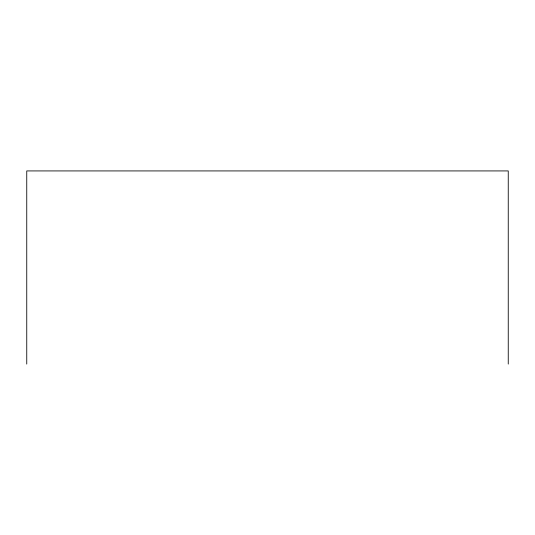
<?xml version="1.0" encoding="UTF-8"?>
<svg xmlns="http://www.w3.org/2000/svg" width="535" height="535" viewBox="0 0 535 535"><rect width="100%" height="100%" fill="white"/><g stroke="black" fill="none" stroke-linecap="round" stroke-linejoin="round"><path stroke-width="0.8" d="M508.25 364.074L508.25 170.926L26.75 170.926L26.75 364.074"/></g></svg>
